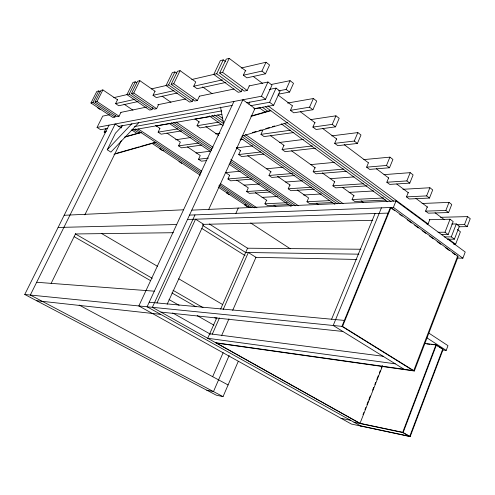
<?xml version="1.0" encoding="UTF-8"?>
<svg xmlns="http://www.w3.org/2000/svg" width="495" height="495" viewBox="0 0 495 495"><rect width="100%" height="100%" fill="white"/><g stroke="black" fill="none" stroke-linecap="round" stroke-linejoin="round"><path stroke-width="0.74" d="M233.931 101.463L138.835 305.947L351.363 424.036L410.188 436.602L443.124 349.377L435.99 344.73L424.493 343.468M443.149 350.052L446.199 350.398L447.981 345.665L428.621 332.962M457.479 258.087L462.868 258.18L465.226 252.017L395.994 200.989L191.806 210.146M359.618 423.256L402.701 432.333L435.99 344.73M216.222 343.035L414.334 371.009L458.197 256.528L390.97 207.479L342.534 326.428L24.75 294.482L109.03 125.136M453.624 244.233L455.617 244.239L460.418 231.778L457.324 229.457M456.959 224.736L464.508 224.606L467.583 216.612L470.25 218.654L467.187 226.636L458.871 226.76M444.349 236.907L451.292 236.87L456.297 223.932L459.397 226.271L454.41 239.184L447.461 239.203M438.056 232.285L444.999 232.217L450.054 219.229L453.185 221.587L448.154 234.55L441.193 234.599M427.241 206.904L425.564 211.118L428.305 213.159L448.6 212.547L451.749 204.485L449.002 202.387L422.043 203.488M362.996 414.637L363.844 412.477M364.97 409.606L365.817 407.453M366.943 404.576L368.354 400.987M368.917 399.552L370.322 395.957M372.58 390.209L373.706 387.338M374.833 384.466L375.68 382.307M376.806 379.436L378.217 375.841M379.343 372.97L380.191 370.817M381.317 367.94L382.159 365.786M382.573 365.842L360.02 423.343L216.593 343.085M425.564 211.118L445.846 210.462L449.002 202.387M426.764 223.95L428.082 223.926L429.753 219.7M406.482 196.886L426.634 195.902L429.883 187.747L432.71 189.907L429.468 198.056L409.297 198.99L406.482 196.886L408.202 192.623M388.612 177.934L386.843 182.24L389.744 184.406L409.773 183.125L413.108 174.896L410.2 172.668L384.04 174.636M189.511 215.102L393.389 207.393L395.994 200.989M386.843 182.24L406.853 180.916L410.2 172.668M390.369 207.504L341.946 326.366L413.139 370.563M381.422 207.844L333.203 325.487L404.13 369.289M368.453 162.818L366.628 167.168L369.617 169.395L389.491 167.756L392.919 159.44L389.924 157.144L363.819 159.6M331.601 319.219L375.043 213.518M366.628 167.168L386.477 165.472L389.924 157.144M385.667 200.085L354.859 201.514L352.1 199.541L353.783 195.531M336.588 138.922L334.682 143.34L337.807 145.672L357.402 143.445L360.991 134.987L357.854 132.586L331.768 135.877M367.067 185.848L335.746 187.846L332.912 185.817L334.639 181.77M334.682 143.34L354.253 141.056L357.854 132.586M332.51 202.548L309.66 203.606L306.968 201.743L308.608 197.944L297.21 190.024M24.75 294.482L216.296 395.183L223.047 396.625L238.312 361.251M312.896 127.091L332.25 124.381L335.963 115.824L339.199 118.299L335.505 126.844L316.113 129.492L312.896 127.091L314.851 122.624M346.915 171.264L316.107 173.801L313.193 171.722L314.969 167.632M229.154 355.49L213.475 391.582L206.768 390.178M212.633 376.738L223.134 352.688M221.525 335.796L228.968 318.829M232.693 310.346L255.965 257.332L248.348 252.524L223.183 309.511M314.09 189.226L290.986 190.693L288.226 188.787L289.903 184.944M212.312 334.131L219.458 317.951M292.446 105.819L290.429 110.335L293.745 112.811L312.908 109.723L316.72 101.085L313.378 98.53L287.57 103.04M288.938 204.571L267.578 205.561L264.949 203.798L266.545 200.19M290.429 110.335L309.554 107.18L313.378 98.53M216.897 317.53L207.714 338.277L395.282 363.825M220.646 309.047L247.562 248.205L360.917 249.245M294.68 175.564L271.823 177.445L268.989 175.484L270.716 171.61M315.451 148.209L285.139 151.656L282.107 149.484L283.951 145.332M278.246 94.186L289.587 92.051L293.516 83.321L290.07 80.679L271.149 84.509M235.886 213.351L238.262 208.061M270.196 192.023L249.369 193.347L246.671 191.54L248.311 187.902L236.771 180.124M278.574 90.876L286.122 89.428L290.07 80.679M253.861 108.745L273.655 105.28L280.065 91.136L276.049 88.11L269.249 89.447M293.795 132.536L264.07 136.589L260.952 134.355L262.851 130.16M246.541 102.781L265.537 99.272L272.015 85.072L267.962 82.015L249.096 85.913M250.637 105.695L269.608 102.286L276.049 88.11M208.605 209.701L254.937 108.56L242.878 99.761L147.095 306.782L360.898 426.077M109.506 114.722L102.713 116.127L97.063 127.407L261.453 96.24L267.962 82.015M167.143 304.258L203.705 224.346L195.55 219.198L156.989 302.94M263.829 154.075L241.671 156.593L238.72 154.551L240.514 150.629M252.048 179.072L230.707 180.83L227.947 178.98L229.624 175.31M245.489 70.606L243.342 75.221L246.875 77.857L265.499 73.798L269.558 64.975L266.001 62.246L241.244 68.007M194.987 214.898L152.367 307.308L360.051 423.497M243.342 75.221L261.923 71.088L266.001 62.246M248.867 104.117L249.82 102.044M225.751 61.727L223.27 59.876L220.337 60.613L213.784 74.423L238.194 92.293L241.164 91.693L242.377 89.075M245.897 70.915L229.21 58.398L226.227 59.14L219.644 73.062L244.153 91.092L247.172 90.486L249.307 85.864M206.737 160.566L201.397 161.172L198.526 159.254L200.265 155.529L187.444 146.891M221.395 124.468L200.159 127.889L197.041 125.736L198.934 121.733M219.644 73.062L222.608 72.369L229.21 58.398M191.738 79.522L216.705 73.743L223.27 59.876M225.813 82.442L197.103 88.692L193.694 86.254L195.76 81.935L180.069 70.661L177.476 71.305L171.146 84.336L194.764 101.011L197.394 100.485L199.448 96.16M201.83 145.078L181.523 147.85L178.584 145.876L180.366 142.121L166.945 133.081M176.783 73.297L174.902 71.948L172.347 72.586L166.048 85.524L189.56 102.057L192.153 101.537L193.322 99.08M181.585 130.884L161.141 134.176L158.128 132.153L159.953 128.366M155.09 91.272L139.862 80.691L137.567 81.267L131.466 93.567L154.267 109.148L156.599 108.677L158.586 104.594M151.229 88.945L168.591 84.936L174.902 71.948M171.146 84.336L173.726 83.735L180.069 70.661M136.552 82.715L135.284 81.836L133.019 82.399L126.943 94.619L149.645 110.076L151.946 109.612L152.936 107.582M177.284 93.01L156.315 97.577L153.023 95.3L155.015 91.222M51.146 283.357L75.655 233.529M84.849 214.842L121.281 140.797M138.736 122.754L110.911 152.12L107.242 149.775L115.453 133.186L122.729 125.445M121.034 127.76L122.036 125.724M100.101 91.798L98.821 90.938L96.803 91.439L90.956 102.991L112.854 117.464L114.902 117.055L115.533 115.774M113.726 97.67L129.201 94.093L135.284 81.836M117.624 99.848L102.892 89.917L100.85 90.43L94.978 102.05L116.962 116.641L119.041 116.22L120.953 112.359M131.466 93.567L133.755 93.035L139.862 80.691M138.167 101.525L118.757 105.751L115.583 103.622L117.507 99.767M105.355 132.79L104.179 132.023L105.825 128.712M94.978 102.05L97.008 101.58L102.892 89.917M90.956 102.991L92.961 102.521L98.821 90.938M107.242 149.775L131.924 123.645M252.419 132.549L256.119 131.453M259.077 130.575L261.298 129.913M265.741 128.595L269.441 127.5M272.399 126.621L274.62 125.965M242.049 136.088L287.508 122.593M251.027 116.028L270.765 110.391M251.107 116.368L270.889 110.713M116.325 153.357L139.138 146.86M140.605 146.44L155.325 142.251M113.968 154.322L155.993 142.35M125.21 136.756L140.772 132.456M124.325 137.233L141.403 132.512M115.583 103.622L134.925 99.322M153.023 95.3L173.931 90.647M193.694 86.254L222.329 79.893M120.823 112.39L146.477 107.093M157.794 104.754L185.718 98.994M199.299 96.191L234.005 89.026M107.471 128.459L100.627 129.721L97.063 127.407M118.107 126.491L232.099 105.447M104.179 132.023L106.456 131.614M134.535 126.565L221.797 110.88M131.311 130.191L221.89 114.339M156.253 125.99L170.67 123.465M194.962 119.221L210.907 116.436M254.17 108.875L260.246 107.817M158.128 132.153L177.761 128.917M197.041 125.736L218.988 122.117M175.601 139.788L190.878 137.505M215.313 133.854L219.891 133.167M310.767 119.592L335.963 115.824M160.832 148.358L159.34 148.568L162.23 150.48L163.727 150.276M178.584 145.876L198.842 143.043M260.952 134.355L290.615 130.204M240.032 139.868L243.045 139.454M195.977 153.017L210.554 151.173M236.635 147.881L252.747 145.852M279.601 142.461L303.385 139.46M198.526 159.254L208.432 158.091M238.72 154.551L260.834 151.971M282.107 149.484L312.37 145.951M225.615 172.619L240.205 171.245M266.31 168.789L283.202 167.199M310.841 164.594L334.639 162.354M227.947 178.98L248.484 177.235M268.989 175.484L292.564 173.479M313.193 171.722L343.957 169.098M244.029 185.155L259.417 183.998M285.572 182.03L302.495 180.762M330.19 178.683L354.043 176.888M227.879 192.79L226.394 192.889L229.049 194.64M246.671 191.54L267.467 190.16M288.226 188.787L311.293 187.252M332.912 185.817L363.429 183.794M262.004 197.381L277.404 196.496M303.59 194.993L321.298 193.978M349.025 192.388L373.669 190.971M402.93 189.294L429.883 187.747M245.922 204.726L244.419 204.8L247.011 206.514L248.521 206.446M264.949 203.798L287.038 202.721M306.968 201.743L329.781 200.63M352.1 199.541L383.65 198M64.171 215.276L183.546 209.793M187.5 219.452L388.086 213.104M440.525 217.305L467.583 216.612M58.107 227.453L176.696 224.526M202.406 224.377L372.828 220.287M429.252 219.712L450.054 219.229M451.663 224.018L456.297 223.932M173.374 232.712L75.444 233.962L152.262 278.32M245.669 252.487L358.912 254.17M457.027 256.119L457.646 256.125L413.746 370.644L215.69 342.738M255.587 257.32L356.889 259.454M36.667 282.268L154.316 291.178M149.205 302.216L344.371 320.407M160.924 312.098L342.874 331.458M36.63 300.725L160.671 314.356M426.839 343.951L429.883 344.285M431.046 344.415L434.437 344.786M209.701 333.791L383.705 356.338M341.024 418.294L350.522 420.28M353.999 422.223L403.14 432.587L436.411 345.003L435.959 344.953L437.846 346.184M360.471 425.836L409.749 436.355L442.709 349.105L439.102 347.001M223.047 396.625L30.325 295.045L115.199 123.967L121.238 127.945M79.151 305.056L228.084 384.955M172.656 312.933L210.326 334.144M402.701 432.333L410.188 436.602M402.695 432.488L409.297 436.256M169.061 299.586L179.116 305.316M197.214 315.637L213.97 325.19M74.176 236.703L150.505 280.615M171.932 292.947L196.039 306.813M214.781 317.598L216.791 318.755M172.972 290.274L203.03 307.63M101.456 233.442L157.41 266.273M178.726 278.784L222.688 304.58M342.534 326.428L414.334 371.009M201.892 228.486L245.056 255.587M202.777 225.46L245.953 252.66M209.348 223.994L247.847 248.391M250.705 223.01L290.243 248.768M426.783 337.745L446.199 350.398M92.961 102.521L114.902 117.055M133.365 129.282L139.144 133.106M153.914 142.894L200.803 173.943M218.79 185.854L251.547 207.547M131.955 130.092L137.103 133.501M151.916 143.29L200.203 175.218M218.233 187.141L249.14 207.572M97.435 107.656L100.559 109.717M178.961 161.537L181.783 163.399M97.008 101.58L119.041 116.22M138.185 128.941L201.725 171.159M220.337 183.527L256.924 207.832M135.463 128.91L201.088 172.439M219.749 184.814L254.492 207.863M124.028 104.16L132.994 110.206M155.418 125.309L159.904 128.335M225.237 172.359L229.723 175.379M255.346 192.642L266.873 200.413M273.921 205.159L275.845 206.452M129.201 94.093L151.946 109.612M171.375 122.859L211.526 150.251M230.014 162.861L292.477 205.468M169.067 123.298L210.592 151.569M229.123 164.185L291.091 206.378M133.755 93.035L156.599 108.677M176.065 122.005L213.011 147.3M230.849 159.514L298.367 205.741M173.726 122.444L212.033 148.624M230.552 161.277L295.676 205.784M162.069 96.123L170.954 102.292M195.061 119.048L199.504 122.135M205.846 126.541L218.536 135.358M236.301 147.702L240.743 150.789M247.723 155.634L271.198 171.951M277.54 176.356L290.231 185.173M316.243 203.247L318.149 204.571M168.591 84.936L192.153 101.537M211.86 115.428L223.827 123.861M242.092 136.731L337.2 203.754M209.261 115.917L223.152 125.681M240.824 138.111L334.88 204.249M214.508 114.958L223.338 121.195M243.528 135.451L340.053 203.618M173.726 83.735L197.394 100.485M217.775 114.908L222.812 118.472M245.471 134.51L343.041 203.569M202.622 86.873L212.021 93.623M270.282 135.506L284.062 145.412M291.58 150.82L315.389 167.929M322.276 172.885L334.806 181.888M342.323 187.296L354.228 195.853M361.121 200.803L363.627 202.603M391.613 208.414L394.732 210.684M399.713 214.323L402.206 216.136M407.187 219.774L411.549 222.954M414.668 225.225L418.405 227.947M422.142 230.676L425.879 233.399M429.617 236.127L433.354 238.856M437.091 241.579L440.828 244.307M445.191 247.488L449.553 250.668M452.665 252.939L455.159 254.758M259.454 107.854L265.06 111.957M281.247 123.812L387.746 201.774M393.389 207.393L462.868 258.18M216.705 73.743L241.164 91.693M262.424 107.297L268.018 111.406M284.173 123.261L391.062 201.706M222.608 72.369L247.172 90.486M267.857 105.744L428.082 223.926M448.328 238.856L455.617 244.239M265.456 106.765L393.667 201.094M261.453 96.24L265.537 99.272M269.608 102.286L273.655 105.28M444.999 232.217L448.154 234.55M451.292 236.87L454.41 239.184M253.316 76.478L262.591 83.432M278.048 95.021L292.267 105.683M300.304 111.709L315.136 122.834M322.554 128.397L336.773 139.064M344.192 144.627L368.305 162.707M376.342 168.733L388.705 178.002M396.743 184.029L408.486 192.84M415.905 198.402L427.649 207.207M435.068 212.77L444.343 219.724M261.923 71.088L265.499 73.798M286.122 89.428L289.587 92.051M309.554 107.18L312.908 109.723M332.25 124.381L335.505 126.844M354.253 141.056L357.402 143.445M386.477 165.472L389.491 167.756M406.853 180.916L409.773 183.125M426.634 195.902L429.468 198.056M445.846 210.462L448.6 212.547M464.508 224.606L467.187 226.636M220.553 107.186L223.567 123.812"/></g></svg>
